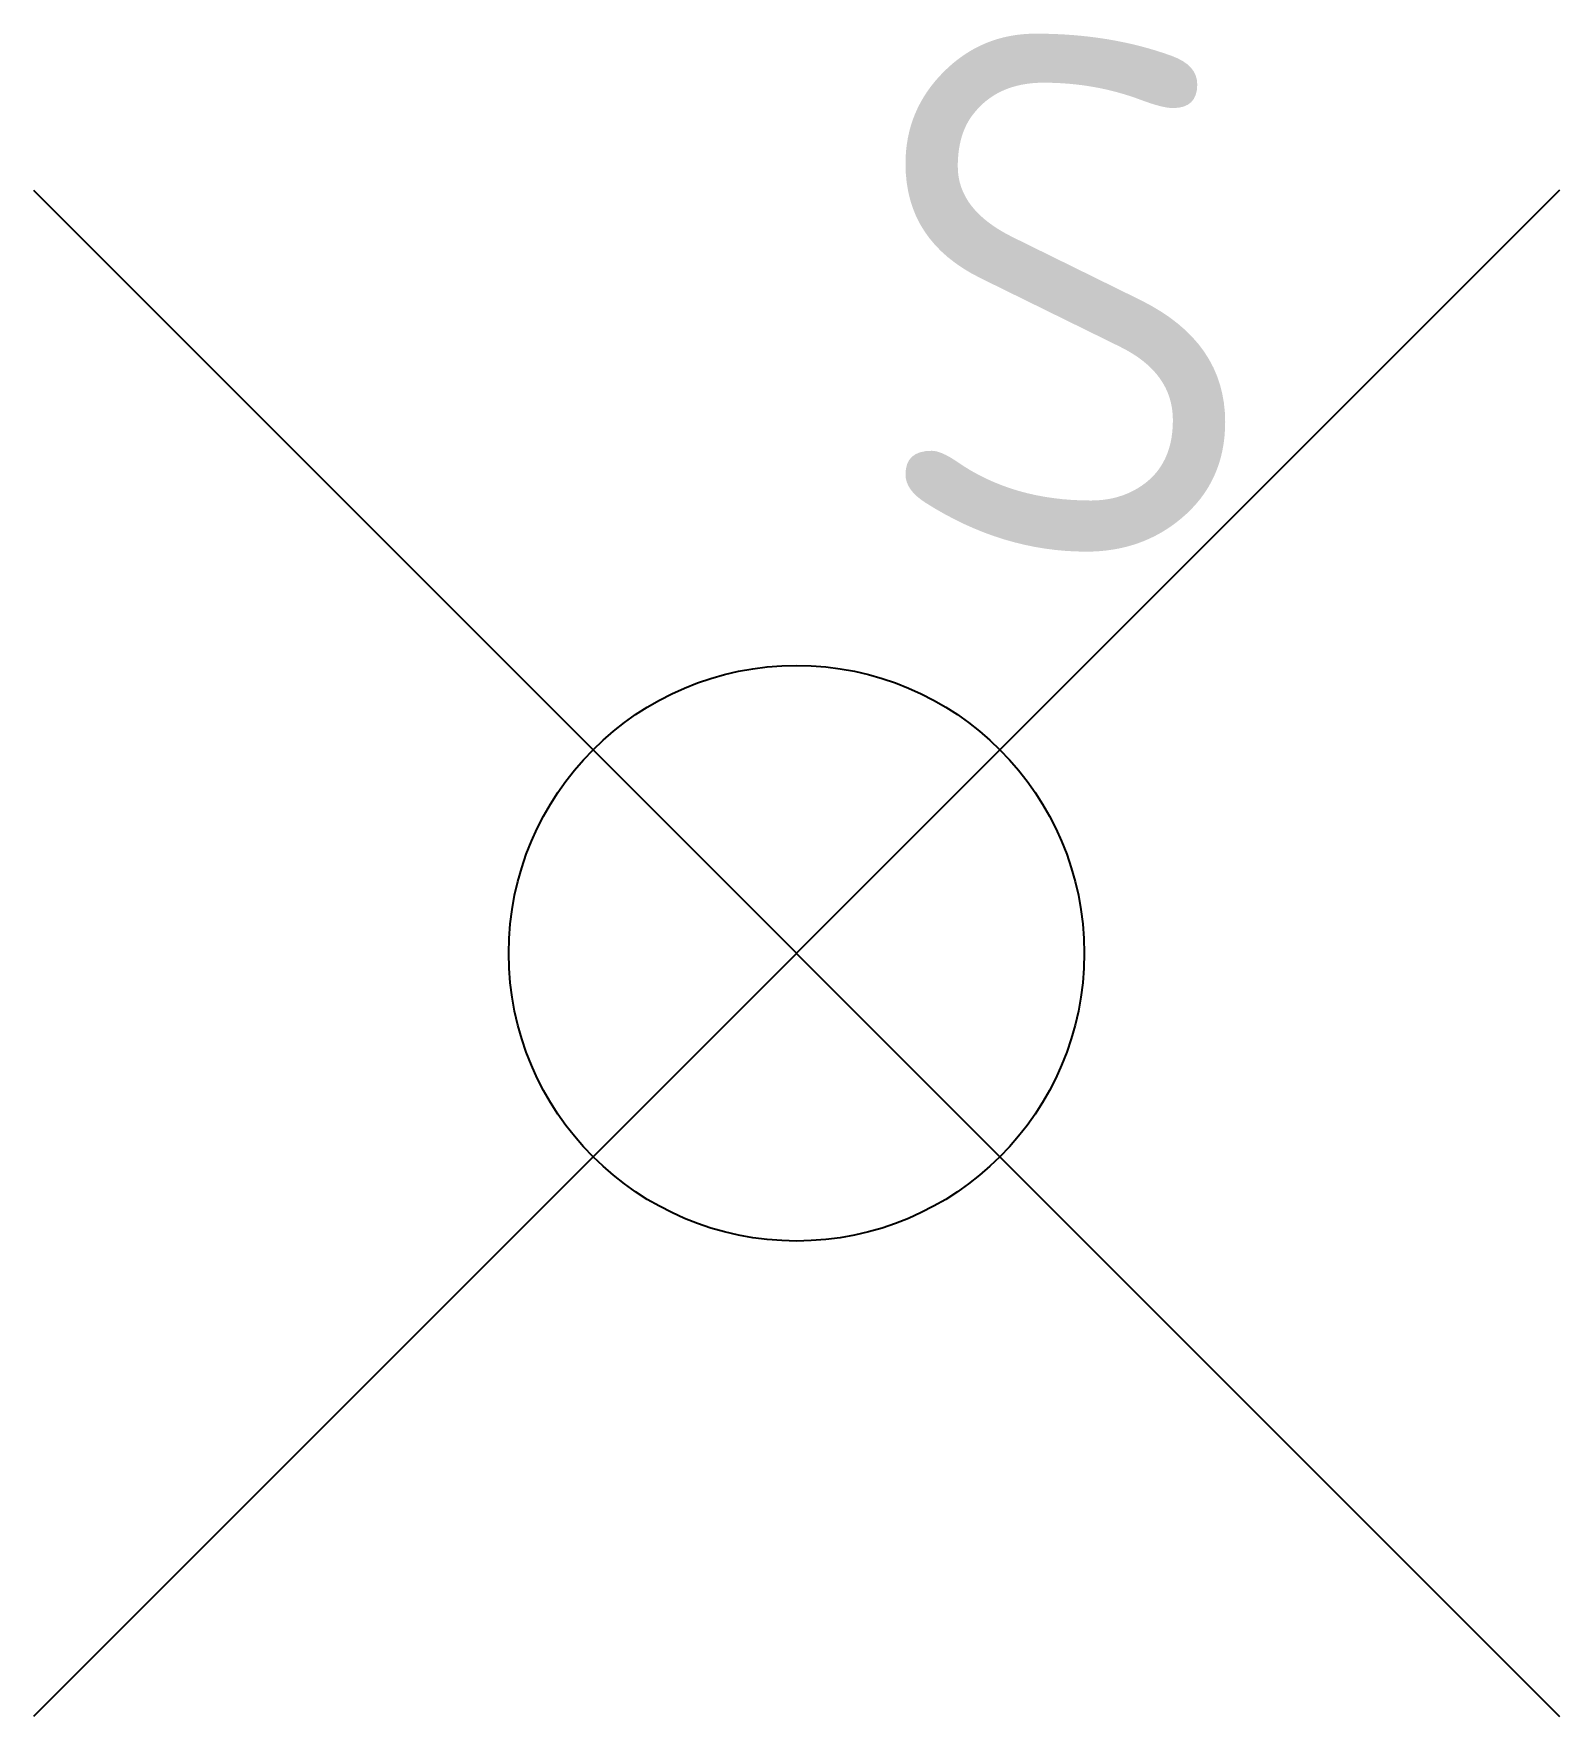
# Model space of a CAD drawing. Extents: x -2.65 to 2.65, y -2.65 to 3.2.
import ezdxf

# ---------------------------------------------------------------- set-up
doc = ezdxf.new("R2010")
doc.units = 0
doc.header["$LTSCALE"] = 0.2
doc.styles.add('NLCS-ISO', font='NLCS-ISO.ttf')

msp = doc.modelspace()

# ---------------------------------------------------------------- linework, layer by layer
at = {"flags": 128}
for points in [[(-2.6517, 2.6517), (2.6517, -2.6517)], [(2.6517, 2.6517), (-2.6517, -2.6517)]]:
    msp.add_lwpolyline(points, dxfattribs=at)
msp.add_circle((0, 0), 1)

# ---------------------------------------------------------------- texts
at = {"style": 'NLCS-ISO'}
msp.add_text('S', height=1.8, dxfattribs=at).set_placement((0.2561, 1.3956))

doc.saveas('drawing.dxf')
